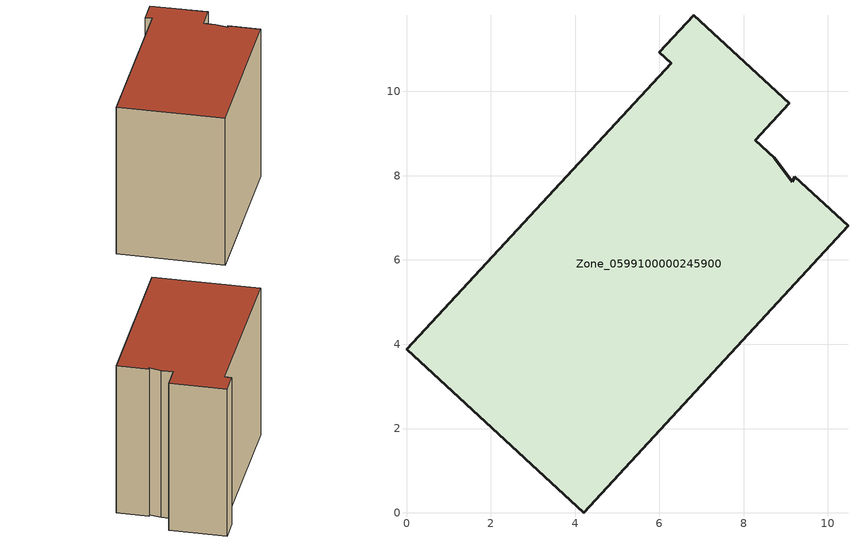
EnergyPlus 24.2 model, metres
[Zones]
Zone_0599100000245900
 floor ground (C_G): 4.21,0 0,3.88 6.28,10.67 6,10.93 6.82,11.81 9.09,9.72 8.28,8.84 8.73,8.42 9.15,7.86 9.21,7.98 10.48,6.81 z0
 wall outside (C_F): 0,3.88 4.21,0 10.48,6.81 9.21,7.98 9.15,7.86 8.73,8.42 8.28,8.84 9.09,9.72 6.82,11.81 6,10.93 6.28,10.67 0,3.88 z0:8.77
 roof outside (C_R): 10.48,6.81 9.21,7.98 9.15,7.86 8.73,8.42 8.28,8.84 9.09,9.72 6.82,11.81 6,10.93 6.28,10.67 0,3.88 4.21,0 z8.77
[BUILDING]
Pand.0599100000245900: North Axis=0; Terrain=City; Loads Convergence Tolerance Value=0.04; Temperature Convergence Tolerance Value=0.4; Solar Distribution=FullExterior; Maximum Number of Warmup Days=25; Minimum Number of Warmup Days=1
[Site:Location]
Rotterdam.The.Hague.AP_ZH_NLD Design_Conditions: Latitude=51.96; Longitude=4.45; Time Zone=1; Elevation=-4.5
[SITE:GROUNDTEMPERATURE:BUILDINGSURFACE]
18, 18, 18, 18, 18, 18, 18, 18, 18, 18, 18, 18
[MATERIAL] Thermal Absorptance=0.9; Solar Absorptance=0.7; Visible Absorptance=0.7
Name | Roughness | Thickness | Conductivity | Density | Specific Heat
G.TI.1975-1991 | MediumSmooth | 0.15 | 0.288461 | 540 | 1210
F.TI.1975-1991 | Rough | 0.3 | 0.230769 | 1920 | 840
R.TI.1975-1991 | MediumRough | 0.2 | 0.153846 | 1500 | 1000
[CONSTRUCTION]
C_G: G.TI.1975-1991
C_F: F.TI.1975-1991
C_R: R.TI.1975-1991
[ZONE]
Zone_0599100000245900: Type=1; Multiplier=1; Ceiling Height=Autocalculate; Volume=Autocalculate; Floor Area=autocalculate; Part of Total Floor Area=Yes
[ZONEINFILTRATION:DESIGNFLOWRATE]
Infil_Zone_0599100000245900: Zone or ZoneList or Space or SpaceList=Zone_0599100000245900; Schedule=AlwaysOn; Design Flow Rate Calculation Method=Flow/Area; Flow Rate per Floor Area=0.003; Constant Term Coefficient=1; Temperature Term Coefficient=0; Velocity Term Coefficient=0; Velocity Squared Term Coefficient=0
[HVACTEMPLATE:ZONE:IDEALLOADSAIRSYSTEM]
Zone_0599100000245900: Maximum Heating Supply Air Temperature=50; Minimum Cooling Supply Air Temperature=13; Maximum Heating Supply Air Humidity Ratio=0.0156; Minimum Cooling Supply Air Humidity Ratio=0.0077; Heating Limit=NoLimit; Cooling Limit=NoLimit; Dehumidification Control Type=ConstantSensibleHeatRatio; Cooling Sensible Heat Ratio=0.7; Dehumidification Setpoint=60; Humidification Control Type=None; Humidification Setpoint=30; Outdoor Air Method=None; Outdoor Air Flow Rate per Person=0.00944; Outdoor Air Flow Rate per Zone Floor Area=0; Outdoor Air Flow Rate per Zone=0; Demand Controlled Ventilation Type=None; Outdoor Air Economizer Type=NoEconomizer; Heat Recovery Type=None; Sensible Heat Recovery Effectiveness=0.7; Latent Heat Recovery Effectiveness=0.65
[ZONECONTROL:THERMOSTAT]
ThermostatControl_Zone_0599100000245900: Zone or ZoneList=Zone_0599100000245900; Control Type Schedule=DualSetpointControlType; Control 1=Thermostat_Zone_0599100000245900; Temperature Difference Between Cutout And Setpoint=0
[THERMOSTATSETPOINT:DUALSETPOINT]
Thermostat_Zone_0599100000245900: Heating Setpoint Temperature Schedule=HeatingSetpoint_Zone_0599100000245900; Cooling Setpoint Temperature Schedule=CoolingSetpoint_Zone_0599100000245900
[SCHEDULE:COMPACT]
HeatingSetpoint_Zone_0599100000245900: Through: 12/31, For: AllDays, Until: 24:00, 21
CoolingSetpoint_Zone_0599100000245900: Through: 12/31, For: AllDays, Until: 24:00, 24
DualSetpointControlType: Through: 12/31, For: AllDays, Until: 24:00, 4
AlwaysOn: Through: 12/31, For: AllDays, Until: 24:00, 1
